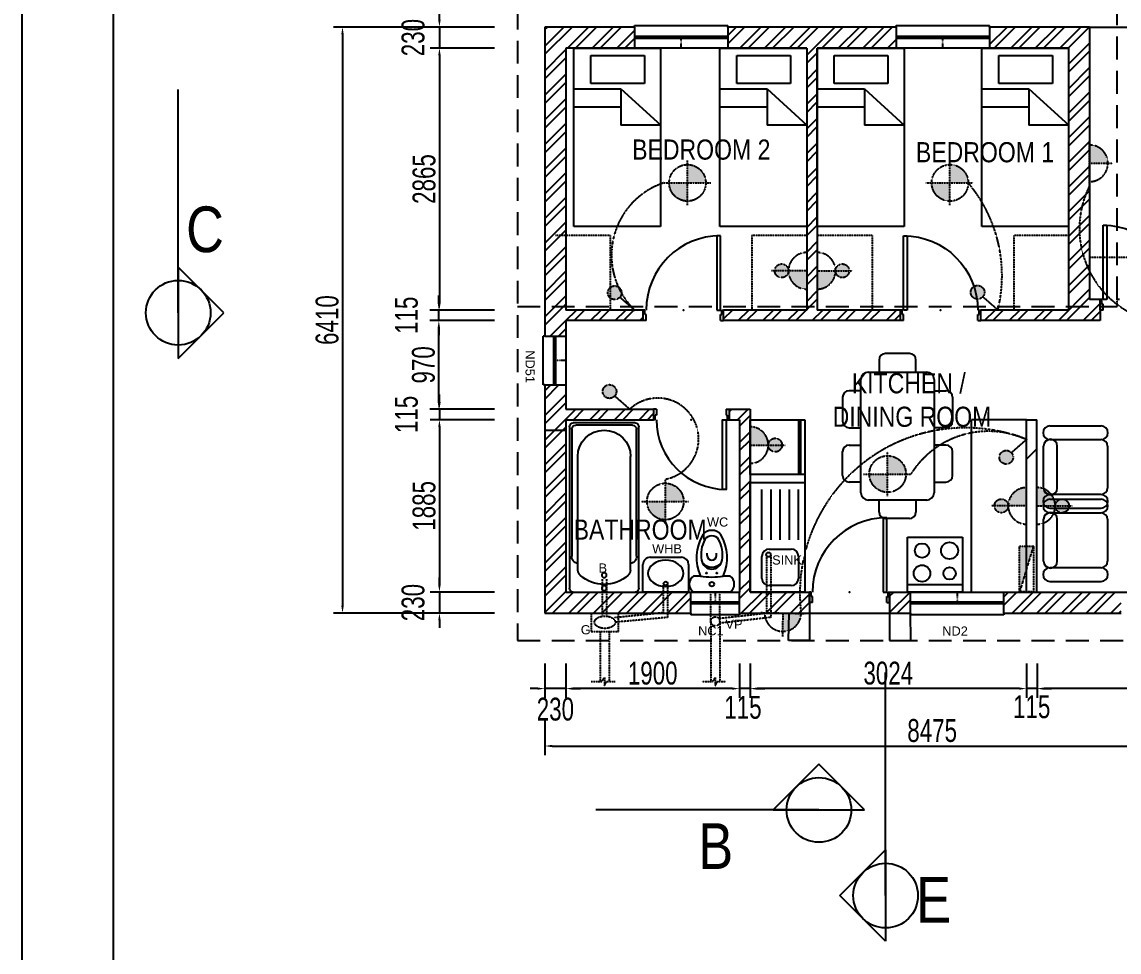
# Model space of a CAD drawing. Header units: millimetres. Extents: x 88 to 42088, y -979 to 29721.
# Drawn here: x 88 to 12091, y 12871 to 23045 of the extents above; entities that cross this region are included whole.
import ezdxf

# ---------------------------------------------------------------- set-up
doc = ezdxf.new("R2010")
doc.units = ezdxf.units.MM
doc.linetypes.add('DASHED', pattern=[0.75, 0.5, -0.25])
doc.linetypes.add('DOT', pattern=[0.25, 0, -0.25])
for name, color, linetype in [('1', 7, 'Continuous'), ('2', 1, 'Continuous'), ('3', 2, 'Continuous'), ('4', 1, 'Continuous'), ('5', 4, 'Continuous'), ('7', 6, 'Continuous'), ('DIMS', 5, 'Continuous'), ('DRAIN', 5, 'DASHED'), ('FURNITURE', 5, 'Continuous'), ('HATCH', 1, 'Continuous'), ('lighting', 4, 'DASHED'), ('OUTLINE', 4, 'Continuous'), ('TEXT', 5, 'Continuous'), ('WALL', 1, 'Continuous'), ('WALLS', 1, 'Continuous')]:
    doc.layers.add(name, color=color, linetype=linetype)
doc.layers.get('FURNITURE').off()
doc.styles.add('AERIAL1-25', font='arial.ttf', dxfattribs={"height": 50})
doc.styles.add('COMPACT', font='arial.ttf', dxfattribs={"width": 0.7})
doc.styles.add('ROMANS', font='romans', dxfattribs={"height": 120})
doc.dimstyles.new('AERIAL1-50', dxfattribs={"dimscale": 100, "dimtxt": 2.5, "dimasz": 0.8, "dimexe": 1, "dimexo": 2.5, "dimgap": 0.4, "dimtad": 1, "dimdec": 0, "dimzin": 0, "dimdsep": 46, "dimtxsty": 'COMPACT', "dimcen": 0.09, "dimadec": 0, "dimazin": 0, "dimtfac": 1, "dimtdec": 1, "dimtmove": 2, "dimatfit": 3, "dimfxl": 1, "dimtolj": 1, "dimtzin": 0, "dimarcsym": 0})

# ---------------------------------------------------------------- blocks, each defined once
blk = doc.blocks.new('*D25')
at = {"layer": 'DEFPOINTS', "color": 0, "transparency": 16777216}
for p in [(5382, 22989), (3595, 16579), (5382, 16579)]:
    blk.add_point(p, dxfattribs=at)
at = {"layer": 'DIMS', "color": 0, "lineweight": -2, "transparency": 16777216}
for p, q in [((5132, 22989), (3495, 22989)), ((3595, 22909), (3595, 16659)), ((5132, 16579), (3495, 16579))]:
    blk.add_line(p, q, dxfattribs=at)
at = {"layer": 'DIMS', "color": 0, "transparency": 16777216}
for points in [[(3582, 22909), (3609, 22909), (3595, 22989)], [(3582, 16659), (3609, 16659), (3595, 16579)]]:
    blk.add_solid(points, dxfattribs=at)
at = {"layer": 'DIMS', "color": 0, "transparency": 16777216, "insert": (3428, 19784), "char_height": 250, "attachment_point": 5, "rotation": 90, "style": 'COMPACT'}
blk.add_mtext('\\A1;6410', dxfattribs=at)
blk = doc.blocks.new('*D26')
at = {"layer": 'DEFPOINTS', "color": 0, "transparency": 16777216}
for p in [(5509, 22759), (4656, 19894), (5509, 19894)]:
    blk.add_point(p, dxfattribs=at)
at = {"layer": 'DIMS', "color": 0, "lineweight": -2, "transparency": 16777216}
for p, q in [((5259, 22759), (4556, 22759)), ((4656, 22679), (4656, 19974)), ((5259, 19894), (4556, 19894))]:
    blk.add_line(p, q, dxfattribs=at)
at = {"layer": 'DIMS', "color": 0, "transparency": 16777216}
for points in [[(4642, 22679), (4669, 22679), (4656, 22759)], [(4642, 19974), (4669, 19974), (4656, 19894)]]:
    blk.add_solid(points, dxfattribs=at)
at = {"layer": 'DIMS', "color": 0, "transparency": 16777216, "insert": (4488, 21327), "char_height": 250, "attachment_point": 5, "rotation": 90, "style": 'COMPACT'}
blk.add_mtext('\\A1;2865', dxfattribs=at)
blk = doc.blocks.new('813X115LHD')
for p, q in [((0, -115), (0, 0)), ((877, -115), (877, 0))]:
    blk.add_line(p, q)
at = {"layer": '3'}
for p, q in [((805, 813), (805, 0)), ((845, 813), (805, 813)), ((845, 0), (845, 813)), ((17, 0), (0, 0)), ((17, -50), (17, 0)), ((805, 0), (845, 0)), ((845, 0), (845, 22)), ((860, -50), (860, 0)), ((860, 0), (877, 0)), ((32, -115), (0, -115)), ((32, -50), (17, -50)), ((32, -115), (32, -50)), ((845, -115), (845, -50)), ((845, -50), (860, -50)), ((845, -115), (877, -115))]:
    blk.add_line(p, q, dxfattribs=at)
blk.add_arc((845, 0), 813, 90, 180, dxfattribs=at)
blk.add_point((438, 0), dxfattribs=at)
blk = doc.blocks.new('LC6TABLE')
at = {"layer": '7'}
for p, q in [((471, 602), (732, 602)), ((1327, 602), (1066, 602)), ((399, 400), (399, 530)), ((804, 530), (804, 400)), ((994, 530), (994, 400)), ((1399, 400), (1399, 530)), ((282, 400), (1522, 400)), ((202, -320), (202, 320)), ((1602, 320), (1602, -320)), ((0, -130), (0, 130)), ((72, 202), (202, 202)), ((1733, 202), (1602, 202)), ((1805, -130), (1805, 130)), ((202, -202), (72, -202)), ((1602, -202), (1733, -202)), ((1522, -400), (282, -400)), ((399, -400), (399, -530)), ((804, -530), (804, -400)), ((994, -530), (994, -400)), ((1399, -400), (1399, -530)), ((471, -602), (732, -602)), ((1327, -602), (1066, -602))]:
    blk.add_line(p, q, dxfattribs=at)
for centre, radius, start, end in [((471, 530), 72, 90, 180), ((732, 530), 72, 0, 90), ((1066, 530), 72, 90, 180), ((1327, 530), 72, 0, 90), ((282, 320), 80, 90, 180), ((1522, 320), 80, 0, 90), ((72, 130), 72, 90, 180), ((1733, 130), 72, 0, 90), ((72, -130), 72, 180, 270), ((1733, -130), 72, 270, 0), ((282, -320), 80, 180, 270), ((1522, -320), 80, 270, 0), ((471, -530), 72, 180, 270), ((732, -530), 72, 270, 0), ((1066, -530), 72, 180, 270), ((1327, -530), 72, 270, 0)]:
    blk.add_arc(centre, radius, start, end, dxfattribs=at)
blk = doc.blocks.new('*D29')
at = {"layer": 'DEFPOINTS', "color": 0, "transparency": 16777216}
for p in [(5809, 15655), (14284, 15655), (14284, 15125)]:
    blk.add_point(p, dxfattribs=at)
at = {"layer": 'DIMS', "color": 0, "lineweight": -2, "transparency": 16777216}
for p, q in [((5809, 15405), (5809, 15025)), ((14284, 15405), (14284, 15025)), ((5889, 15125), (14204, 15125))]:
    blk.add_line(p, q, dxfattribs=at)
at = {"layer": 'DIMS', "color": 0, "transparency": 16777216}
for points in [[(5889, 15138), (5889, 15112), (5809, 15125)], [(14204, 15138), (14204, 15112), (14284, 15125)]]:
    blk.add_solid(points, dxfattribs=at)
at = {"layer": 'DIMS', "color": 0, "transparency": 16777216, "insert": (10046, 15293), "char_height": 250, "attachment_point": 5, "style": 'COMPACT'}
blk.add_mtext('\\A1;8475', dxfattribs=at)
blk = doc.blocks.new('*D30')
at = {"layer": 'DEFPOINTS', "color": 0, "transparency": 16777216}
for p in [(8054, 16279), (11078, 16279), (8054, 15753)]:
    blk.add_point(p, dxfattribs=at)
at = {"layer": 'DIMS', "color": 0, "lineweight": -2, "transparency": 16777216}
for p, q in [((8054, 16029), (8054, 15653)), ((11078, 16029), (11078, 15653)), ((10998, 15753), (8134, 15753))]:
    blk.add_line(p, q, dxfattribs=at)
at = {"layer": 'DIMS', "color": 0, "transparency": 16777216}
for points in [[(8134, 15766), (8134, 15740), (8054, 15753)], [(10998, 15766), (10998, 15740), (11078, 15753)]]:
    blk.add_solid(points, dxfattribs=at)
at = {"layer": 'DIMS', "color": 0, "transparency": 16777216, "insert": (9566, 15921), "char_height": 250, "attachment_point": 5, "style": 'COMPACT'}
blk.add_mtext('\\A1;3024', dxfattribs=at)
blk = doc.blocks.new('*D31')
at = {"layer": 'DEFPOINTS', "color": 0, "transparency": 16777216}
for p in [(5809, 16279), (6039, 16279), (5809, 15753)]:
    blk.add_point(p, dxfattribs=at)
at = {"layer": 'DIMS', "color": 0, "lineweight": -2, "transparency": 16777216}
for p, q in [((5809, 16029), (5809, 15653)), ((6039, 16029), (6039, 15653)), ((5729, 15753), (5649, 15753)), ((6039, 15753), (5809, 15753)), ((6119, 15753), (6199, 15753))]:
    blk.add_line(p, q, dxfattribs=at)
at = {"layer": 'DIMS', "color": 0, "transparency": 16777216}
for points in [[(5729, 15766), (5729, 15740), (5809, 15753)], [(6119, 15766), (6119, 15740), (6039, 15753)]]:
    blk.add_solid(points, dxfattribs=at)
at = {"layer": 'DIMS', "color": 0, "transparency": 16777216, "insert": (5924, 15527), "char_height": 250, "attachment_point": 5, "style": 'COMPACT'}
blk.add_mtext('\\A1;230', dxfattribs=at)
blk = doc.blocks.new('*D32')
at = {"layer": 'DEFPOINTS', "color": 0, "transparency": 16777216}
for p in [(6039, 16279), (7939, 16279), (6039, 15753)]:
    blk.add_point(p, dxfattribs=at)
at = {"layer": 'DIMS', "color": 0, "lineweight": -2, "transparency": 16777216}
for p, q in [((6039, 16029), (6039, 15653)), ((7939, 16029), (7939, 15653)), ((7859, 15753), (6119, 15753))]:
    blk.add_line(p, q, dxfattribs=at)
at = {"layer": 'DIMS', "color": 0, "transparency": 16777216}
for points in [[(6119, 15766), (6119, 15740), (6039, 15753)], [(7859, 15766), (7859, 15740), (7939, 15753)]]:
    blk.add_solid(points, dxfattribs=at)
at = {"layer": 'DIMS', "color": 0, "transparency": 16777216, "insert": (6989, 15921), "char_height": 250, "attachment_point": 5, "style": 'COMPACT'}
blk.add_mtext('\\A1;1900', dxfattribs=at)
blk = doc.blocks.new('*D33')
at = {"layer": 'DEFPOINTS', "color": 0, "transparency": 16777216}
for p in [(7939, 16279), (8054, 16279), (7939, 15753)]:
    blk.add_point(p, dxfattribs=at)
at = {"layer": 'DIMS', "color": 0, "lineweight": -2, "transparency": 16777216}
for p, q in [((7939, 16029), (7939, 15653)), ((8054, 16029), (8054, 15653)), ((7859, 15753), (7779, 15753)), ((8054, 15753), (7939, 15753)), ((8134, 15753), (8214, 15753))]:
    blk.add_line(p, q, dxfattribs=at)
at = {"layer": 'DIMS', "color": 0, "transparency": 16777216}
for points in [[(7859, 15766), (7859, 15740), (7939, 15753)], [(8134, 15766), (8134, 15740), (8054, 15753)]]:
    blk.add_solid(points, dxfattribs=at)
at = {"layer": 'DIMS', "color": 0, "transparency": 16777216, "insert": (7976, 15547), "char_height": 250, "attachment_point": 5, "style": 'COMPACT'}
blk.add_mtext('\\A1;115', dxfattribs=at)
blk = doc.blocks.new('SAN-BTH2')
at = {"layer": '5'}
for p, q in [((-1808, 0), (-42, 0)), ((-1850, -718), (-1850, -42)), ((-1824, -691), (-1824, -68)), ((-1782, -26), (-394, -26)), ((-235, -91), (-1482, -91)), ((0, -42), (0, -718)), ((-235, -668), (-1482, -668)), ((-42, -760), (-1808, -760)), ((-394, -733), (-1782, -733))]:
    blk.add_line(p, q, dxfattribs=at)
for centre in [(-184, -380), (-43, -380)]:
    blk.add_circle(centre, 26.3, dxfattribs=at)
for centre, radius, start, end in [((-1808, -42), 42, 90, 180), ((-42, -42), 42, 0, 90), ((0, 0), 0.25, 360, 90), ((-1782, -68), 42, 90, 180), ((-1482, -380), 289, 90, 270), ((-383, -93), 68, 1.8396, 99.0881), ((-250, -185), 94.6, 45.3705, 81.4994), ((-477, -380), 394, 318.1897, 41.8103), ((-1808, -718), 42, 180, 270), ((-1782, -691), 42, 180, 270), ((-383, -666), 68, 260.9119, 358.1604), ((-250, -575), 94.6, 278.5006, 314.6295), ((-42, -718), 42, 270, 360)]:
    blk.add_arc(centre, radius, start, end, dxfattribs=at)
blk = doc.blocks.new('*D34')
at = {"layer": 'DEFPOINTS', "color": 0, "transparency": 16777216}
for p in [(5509, 18694), (4656, 16809), (5509, 16809)]:
    blk.add_point(p, dxfattribs=at)
at = {"layer": 'DIMS', "color": 0, "lineweight": -2, "transparency": 16777216}
for p, q in [((5259, 18694), (4556, 18694)), ((4656, 18614), (4656, 16889)), ((5259, 16809), (4556, 16809))]:
    blk.add_line(p, q, dxfattribs=at)
at = {"layer": 'DIMS', "color": 0, "transparency": 16777216}
for points in [[(4642, 18614), (4669, 18614), (4656, 18694)], [(4642, 16889), (4669, 16889), (4656, 16809)]]:
    blk.add_solid(points, dxfattribs=at)
at = {"layer": 'DIMS', "color": 0, "transparency": 16777216, "insert": (4488, 17752), "char_height": 250, "attachment_point": 5, "rotation": 90, "style": 'COMPACT'}
blk.add_mtext('\\A1;1885', dxfattribs=at)
blk = doc.blocks.new('*D35')
at = {"layer": 'DEFPOINTS', "color": 0, "transparency": 16777216}
for p in [(5509, 16809), (4656, 16579), (5509, 16579)]:
    blk.add_point(p, dxfattribs=at)
at = {"layer": 'DIMS', "color": 0, "lineweight": -2, "transparency": 16777216}
for p, q in [((4656, 16889), (4656, 16969)), ((5259, 16809), (4556, 16809)), ((4656, 16809), (4656, 16579)), ((5259, 16579), (4556, 16579)), ((4656, 16499), (4656, 16419))]:
    blk.add_line(p, q, dxfattribs=at)
at = {"layer": 'DIMS', "color": 0, "transparency": 16777216}
for points in [[(4642, 16889), (4669, 16889), (4656, 16809)], [(4642, 16499), (4669, 16499), (4656, 16579)]]:
    blk.add_solid(points, dxfattribs=at)
at = {"layer": 'DIMS', "color": 0, "transparency": 16777216, "insert": (4368, 16694), "char_height": 250, "attachment_point": 5, "rotation": 90, "style": 'COMPACT'}
blk.add_mtext('\\A1;230', dxfattribs=at)
blk = doc.blocks.new('*D36')
at = {"layer": 'DEFPOINTS', "color": 0, "transparency": 16777216}
for p in [(4649, 19894), (5509, 19894), (5509, 19779)]:
    blk.add_point(p, dxfattribs=at)
at = {"layer": 'DIMS', "color": 0, "lineweight": -2, "transparency": 16777216}
for p, q in [((4649, 19974), (4649, 20054)), ((5259, 19894), (4549, 19894)), ((4649, 19779), (4649, 19894)), ((5259, 19779), (4549, 19779)), ((4649, 19699), (4649, 19619))]:
    blk.add_line(p, q, dxfattribs=at)
at = {"layer": 'DIMS', "color": 0, "transparency": 16777216}
for points in [[(4636, 19974), (4662, 19974), (4649, 19894)], [(4636, 19699), (4662, 19699), (4649, 19779)]]:
    blk.add_solid(points, dxfattribs=at)
at = {"layer": 'DIMS', "color": 0, "transparency": 16777216, "insert": (4295, 19837), "char_height": 250, "attachment_point": 5, "rotation": 90, "style": 'COMPACT'}
blk.add_mtext('\\A1;115', dxfattribs=at)
blk = doc.blocks.new('*D37')
at = {"layer": 'DEFPOINTS', "color": 0, "transparency": 16777216}
for p in [(4649, 19779), (5509, 19779), (5509, 18809)]:
    blk.add_point(p, dxfattribs=at)
at = {"layer": 'DIMS', "color": 0, "lineweight": -2, "transparency": 16777216}
for p, q in [((5259, 19779), (4549, 19779)), ((4649, 18889), (4649, 19699)), ((5259, 18809), (4549, 18809))]:
    blk.add_line(p, q, dxfattribs=at)
at = {"layer": 'DIMS', "color": 0, "transparency": 16777216}
for points in [[(4636, 19699), (4662, 19699), (4649, 19779)], [(4636, 18889), (4662, 18889), (4649, 18809)]]:
    blk.add_solid(points, dxfattribs=at)
at = {"layer": 'DIMS', "color": 0, "transparency": 16777216, "insert": (4481, 19294), "char_height": 250, "attachment_point": 5, "rotation": 90, "style": 'COMPACT'}
blk.add_mtext('\\A1;970', dxfattribs=at)
blk = doc.blocks.new('*D38')
at = {"layer": 'DEFPOINTS', "color": 0, "transparency": 16777216}
for p in [(5509, 18809), (4656, 18694), (5509, 18694)]:
    blk.add_point(p, dxfattribs=at)
at = {"layer": 'DIMS', "color": 0, "lineweight": -2, "transparency": 16777216}
for p, q in [((4656, 18889), (4656, 18969)), ((5259, 18809), (4556, 18809)), ((4656, 18809), (4656, 18694)), ((5259, 18694), (4556, 18694)), ((4656, 18614), (4656, 18534))]:
    blk.add_line(p, q, dxfattribs=at)
at = {"layer": 'DIMS', "color": 0, "transparency": 16777216}
for points in [[(4642, 18889), (4669, 18889), (4656, 18809)], [(4642, 18614), (4669, 18614), (4656, 18694)]]:
    blk.add_solid(points, dxfattribs=at)
at = {"layer": 'DIMS', "color": 0, "transparency": 16777216, "insert": (4295, 18752), "char_height": 250, "attachment_point": 5, "rotation": 90, "style": 'COMPACT'}
blk.add_mtext('\\A1;115', dxfattribs=at)
blk = doc.blocks.new('762X115RHD')
for p, q in [((0, 0), (0, 115)), ((826, 0), (826, 115))]:
    blk.add_line(p, q)
at = {"layer": '3'}
for p, q in [((17, 115), (0, 115)), ((32, 0), (0, 0)), ((17, 115), (17, 65)), ((32, 65), (17, 65)), ((32, 0), (32, 65)), ((794, 0), (794, 65)), ((794, 65), (809, 65)), ((794, 0), (826, 0)), ((809, 115), (809, 65)), ((809, 115), (826, 115))]:
    blk.add_line(p, q, dxfattribs=at)
blk.add_lwpolyline([(32, 115), (32, 877), (72, 877), (72, 115)], close=True, dxfattribs=at)
blk.add_arc((32, 115), 762, 0, 90, dxfattribs=at)
blk.add_point((413, 115), dxfattribs=at)
blk = doc.blocks.new('ELLIPSE')
blk.add_circle((0.5, 0.5), 0.5)
blk = doc.blocks.new('SAN-WHB')
at = {"layer": '5'}
for p, q in [((-250, -300), (-250, 0)), ((-250, 0), (250, 0)), ((250, 0), (250, -300)), ((170, -380), (-170, -380))]:
    blk.add_line(p, q, dxfattribs=at)
blk.add_circle((1, -93), 20.8, dxfattribs=at)
for centre, start, end in [((-170, -300), 180, 270), ((170, -300), 270, 0)]:
    blk.add_arc(centre, 80, start, end, dxfattribs=at)
at = {"layer": '5', "xscale": 389.1183729797714, "yscale": -285.3534735184979, "zscale": 1000}
blk.add_blockref('ELLIPSE', (-194, -62), dxfattribs=at)
blk = doc.blocks.new('SAN-WC1')
at = {"layer": '5'}
for p, q in [((0, -200), (0, 200)), ((175, 125), (175, 200)), ((400, 50), (425, 50)), ((400, -50), (425, -50)), ((175, -200), (175, -125))]:
    blk.add_line(p, q, dxfattribs=at)
for centre, radius in [((86, 0), 25), ((208, 57), 5.5), ((208, -54), 5.5)]:
    blk.add_circle(centre, radius, dxfattribs=at)
for centre, radius, start, end in [((87, 140), 106, 34.4158, 145.5842), ((850, 0), 686, 169.5085, 190.4915), ((376, -317), 485, 59.1592, 114.4811), ((364, 0), 113, 98.1921, 261.8079), ((413, 0), 140, 129.7721, 230.2279), ((409, -222), 340, 60.8495, 100.4472), ((400, 0), 50, 90, 270), ((525, 0), 90.1, 303.6901, 56.3099), ((550, 0), 125, 306.8699, 53.1301), ((376, 317), 485, 245.5189, 300.8408), ((409, 222), 340, 259.5528, 299.1505), ((87, -140), 106, 214.4158, 325.5842)]:
    blk.add_arc(centre, radius, start, end, dxfattribs=at)
blk = doc.blocks.new('SAN-SNK')
at = {"layer": '5'}
for p, q in [((0, -600), (0, 0)), ((0, 0), (1200, 0)), ((1200, 0), (1200, -600)), ((70, -450), (70, -210)), ((150, -130), (390, -130)), ((470, -210), (470, -450)), ((570, -130), (1120, -130)), ((570, -230), (1120, -230)), ((570, -330), (1120, -330)), ((570, -430), (1120, -430)), ((1200, -600), (0, -600)), ((390, -530), (150, -530)), ((570, -530), (1120, -530))]:
    blk.add_line(p, q, dxfattribs=at)
blk.add_circle((409, -201), 25, dxfattribs=at)
for centre, start, end in [((150, -210), 90, 180), ((390, -210), 0, 90), ((150, -450), 180, 270), ((390, -450), 270, 0)]:
    blk.add_arc(centre, 80, start, end, dxfattribs=at)
blk = doc.blocks.new('*D39')
at = {"layer": 'DEFPOINTS', "color": 0, "transparency": 16777216}
for p in [(11078, 16279), (11193, 16279), (11078, 15753)]:
    blk.add_point(p, dxfattribs=at)
at = {"layer": 'DIMS', "color": 0, "lineweight": -2, "transparency": 16777216}
for p, q in [((11078, 16029), (11078, 15653)), ((11193, 16029), (11193, 15653)), ((10998, 15753), (10918, 15753)), ((11193, 15753), (11078, 15753)), ((11273, 15753), (11353, 15753))]:
    blk.add_line(p, q, dxfattribs=at)
at = {"layer": 'DIMS', "color": 0, "transparency": 16777216}
for points in [[(10998, 15766), (10998, 15740), (11078, 15753)], [(11273, 15766), (11273, 15740), (11193, 15753)]]:
    blk.add_solid(points, dxfattribs=at)
at = {"layer": 'DIMS', "color": 0, "transparency": 16777216, "insert": (11135, 15553), "char_height": 250, "attachment_point": 5, "style": 'COMPACT'}
blk.add_mtext('\\A1;115', dxfattribs=at)
blk = doc.blocks.new('*D40')
at = {"layer": 'DEFPOINTS', "color": 0, "transparency": 16777216}
for p in [(11193, 16279), (14054, 16279), (11193, 15753)]:
    blk.add_point(p, dxfattribs=at)
at = {"layer": 'DIMS', "color": 0, "lineweight": -2, "transparency": 16777216}
for p, q in [((11193, 16029), (11193, 15653)), ((14054, 16029), (14054, 15653)), ((13974, 15753), (11273, 15753))]:
    blk.add_line(p, q, dxfattribs=at)
at = {"layer": 'DIMS', "color": 0, "transparency": 16777216}
for points in [[(11273, 15766), (11273, 15740), (11193, 15753)], [(13974, 15766), (13974, 15740), (14054, 15753)]]:
    blk.add_solid(points, dxfattribs=at)
at = {"layer": 'DIMS', "color": 0, "transparency": 16777216, "insert": (12623, 15921), "char_height": 250, "attachment_point": 5, "style": 'COMPACT'}
blk.add_mtext('\\A1;2861', dxfattribs=at)
blk = doc.blocks.new('FUR-4')
at = {"layer": '7'}
for p, q in [((70, 450), (630, 450)), ((70, 300), (630, 300)), ((0, -230), (0, 230)), ((150, -230), (150, 230)), ((700, 230), (700, -230)), ((630, -300), (70, -300)), ((70, -450), (630, -450))]:
    blk.add_line(p, q, dxfattribs=at)
for centre, radius, start, end in [((70, 375), 75, 90, 270), ((630, 375), 75, 270, 90), ((75, 230), 75, 0, 180), ((70, 230), 70, 90, 180), ((630, 230), 70, 0, 90), ((75, -230), 75, 180, 360), ((70, -230), 70, 180, 270), ((630, -230), 70, 270, 0), ((70, -375), 75, 90, 270), ((630, -375), 75, 270, 90)]:
    blk.add_arc(centre, radius, start, end, dxfattribs=at)
blk = doc.blocks.new('FUR-1')
at = {"layer": '7'}
for p, q in [((-475, -1950), (-475, 0)), ((-475, 0), (475, 0)), ((475, 0), (475, -1950)), ((-289, -386), (-289, -81)), ((-289, -81), (297, -81)), ((297, -81), (297, -386)), ((-475, -444), (41, -444)), ((297, -386), (-289, -386)), ((41, -444), (476, -843)), ((41, -444), (41, -843)), ((-475, -644), (41, -644)), ((476, -843), (41, -843)), ((475, -1950), (-475, -1950))]:
    blk.add_line(p, q, dxfattribs=at)
blk = doc.blocks.new('*D49')
at = {"layer": 'DEFPOINTS', "color": 0, "transparency": 16777216}
for p in [(5509, 22989), (4656, 22759), (5509, 22759)]:
    blk.add_point(p, dxfattribs=at)
at = {"layer": 'DIMS', "color": 0, "lineweight": -2, "transparency": 16777216}
for p, q in [((4656, 23069), (4656, 23149)), ((5259, 22989), (4556, 22989)), ((4656, 22989), (4656, 22759)), ((5259, 22759), (4556, 22759)), ((4656, 22679), (4656, 22599))]:
    blk.add_line(p, q, dxfattribs=at)
at = {"layer": 'DIMS', "color": 0, "transparency": 16777216}
for points in [[(4642, 23069), (4669, 23069), (4656, 22989)], [(4642, 22679), (4669, 22679), (4656, 22759)]]:
    blk.add_solid(points, dxfattribs=at)
at = {"layer": 'DIMS', "color": 0, "transparency": 16777216, "insert": (4368, 22874), "char_height": 250, "attachment_point": 5, "rotation": 90, "style": 'COMPACT'}
blk.add_mtext('\\A1;230', dxfattribs=at)

msp = doc.modelspace()

# ---------------------------------------------------------------- hatches: boundary and pattern name
h = msp.add_hatch()
h.set_pattern_fill('ANSI32', color=256, scale=200)
h.paths.add_polyline_path([(11192.9, 18694.2), (11077.9, 18694.2), (11077.9, 16809.2), (11192.9, 16809.2)])
h = msp.add_hatch()
h.set_pattern_fill('ANSI32', color=256, scale=200)
h.paths.add_polyline_path([(8703.9, 16579.2), (8480.2, 16579.2), (8473.9, 16279.2), (8703.9, 16279.2)])
h = msp.add_hatch()
h.set_pattern_fill('ANSI32', color=256, scale=200)
h.paths.add_polyline_path([(9808.5, 16561.2), (9808.4, 16561.2), (9808.4, 16579.2), (9808.4, 16579.2), (9580.9, 16579.2), (9580.9, 16279.2), (9810.9, 16279.2)])
at = {"layer": 'HATCH'}
h = msp.add_hatch(dxfattribs=at)
h.set_pattern_fill('ANSI32', color=256, scale=20)
h.paths.add_polyline_path([(6038.9, 22759.2), (6787.9, 22759.2), (6787.9, 22989.2), (5808.9, 22989.2), (5808.9, 19607.2), (6038.9, 19607.2), (6038.9, 19779.2), (6885.9, 19779.2), (6885.9, 19894.2), (6038.9, 19894.2)])
h = msp.add_hatch(dxfattribs=at)
h.set_pattern_fill('ANSI32', color=256, scale=20)
h.paths.add_polyline_path([(8788.9, 22759.2), (9652.9, 22759.2), (9652.9, 22989.2), (7809.9, 22989.2), (7809.9, 22759.2), (8673.9, 22759.2), (8673.9, 21916.3), (8674.5, 21915.7), (8673.9, 21915.7), (8673.9, 20809.2), (8673.9, 19894.2), (7762.9, 19894.2), (7762.9, 19779.2), (9699.9, 19779.2), (9699.9, 19894.2), (8788.9, 19894.2)])
h = msp.add_hatch(dxfattribs=at)
h.set_pattern_fill('ANSI32', color=256, scale=20)
h.paths.add_polyline_path([(11883.9, 20009.2), (11768.9, 20009.2), (11768.9, 22989.2), (10674.9, 22989.2), (10674.9, 22759.2), (11538.9, 22759.2), (11538.9, 21916.3), (11539.5, 21915.7), (11538.9, 21915.7), (11538.9, 20809.2), (11538.9, 19894.2), (10576.9, 19894.2), (10576.9, 19779.2), (11883.9, 19779.2)])
h = msp.add_hatch(dxfattribs=at)
h.set_pattern_fill('ANSI32', color=256, scale=20)
h.paths.add_polyline_path([(6038.9, 19074.2), (5808.9, 19074.2), (5808.9, 18579.2), (6038.9, 18579.2), (6038.9, 18694.2), (6997.9, 18694.2), (6997.9, 18809.2), (6038.9, 18809.2)])
h = msp.add_hatch(dxfattribs=at)
h.set_pattern_fill('ANSI32', color=256, scale=20)
h.paths.add_polyline_path([(8703.9, 16809.2), (8053.9, 16809.2), (8053.9, 18009.2), (8053.9, 18809.2), (7823.9, 18809.2), (7823.9, 18694.2), (7938.9, 18694.2), (7938.9, 16809.2), (7938.9, 16579.2), (8703.9, 16579.2)])
h = msp.add_hatch(dxfattribs=at)
h.set_pattern_fill('ANSI32', color=256, scale=20)
h.paths.add_polyline_path([(7405.9, 16809.2), (6038.9, 16809.2), (6038.9, 18579.2), (5808.9, 18579.2), (5808.9, 16579.2), (7405.9, 16579.2)])
h = msp.add_hatch(dxfattribs=at)
h.set_pattern_fill('ANSI32', color=256, scale=20)
h.paths.add_polyline_path([(9808.4, 16809.2), (9778, 16809.2), (9580.9, 16809.2), (9580.9, 16579.2), (9808.4, 16579.2)])
h = msp.add_hatch(dxfattribs=at)
h.set_pattern_fill('ANSI32', color=256, scale=20)
h.paths.add_polyline_path([(12112.4, 16809.2), (10830.4, 16809.2), (10830.4, 16579.2), (12112.4, 16579.2)])
at = {"layer": 'lighting'}
for points in [[(11968.9, 21498.6, 0.4142136), (11768.9, 21698.6), (11768.9, 21498.6)], [(8399.6, 20247.6, 1), (8399.6, 20397.6, 1)], [(8473.9, 20323.1, 0.4142136), (8673.9, 20123.1), (8673.9, 20323.1)], [(8988.9, 20323.1, -0.4142136), (8788.9, 20123.1), (8788.9, 20323.1)], [(9063.2, 20247.6, -1), (9063.2, 20397.6, -1)], [(6648.5, 20083.8, 1), (6498.5, 20083.8, 1)], [(10618.9, 20088.5, 1), (10468.9, 20088.5, 1)], [(6592, 19003.5, 1), (6442, 19003.5, 1)], [(8253.9, 18416.7, 0.4142136), (8053.9, 18616.7), (8053.9, 18416.7)], [(8404.4, 18417.4, 1), (8254.4, 18417.4, 1)], [(10931.9, 18284.2, 1), (10781.9, 18284.2, 1)], [(11077.9, 17751.7), (11077.9, 17951.7, 0.4142136), (10877.9, 17751.7)], [(11192.9, 17751.7), (11192.9, 17951.7, -0.4142136), (11392.9, 17751.7)], [(10878.4, 17752.4, 1), (10728.4, 17752.4, 1)], [(11392.3, 17752.4, -1), (11542.3, 17752.4, -1)], [(11003.4, 16813), (11153.4, 17313), (11003.4, 17313)], [(8408.2, 16379.2, 0.4142136), (8612.4, 16575), (8412.4, 16579.2)]]:
    msp.add_hatch(color=256, dxfattribs=at).paths.add_polyline_path(points)
h = msp.add_hatch(color=256, dxfattribs=at)
h.paths.add_polyline_path([(7369.3, 21284.8), (7569.3, 21284.8, 0.4142136), (7369.3, 21484.8)])
h.paths.add_polyline_path([(7369.3, 21284.8), (7169.3, 21284.8, 0.4142136), (7369.3, 21084.8)])
h = msp.add_hatch(color=256, dxfattribs=at)
h.paths.add_polyline_path([(10241.1, 21284.8), (10441.1, 21284.8, 0.4142136), (10241.1, 21484.8)])
h.paths.add_polyline_path([(10241.1, 21284.8), (10041.1, 21284.8, 0.4142136), (10241.1, 21084.8)])
h = msp.add_hatch(color=256, dxfattribs=at)
h.paths.add_polyline_path([(9559, 18100), (9759, 18100, 0.4142136), (9559, 18300)])
h.paths.add_polyline_path([(9559, 18100), (9359, 18100, 0.4142136), (9559, 17900)])
h = msp.add_hatch(color=256, dxfattribs=at)
h.paths.add_polyline_path([(7127.1, 17799.5), (7327.1, 17799.5, 0.4142136), (7127.1, 17999.5)])
h.paths.add_polyline_path([(7127.1, 17799.5), (6927.1, 17799.5, 0.4142136), (7127.1, 17599.5)])

# ---------------------------------------------------------------- linework, layer by layer
at = {"color": 3, "linetype": 'Continuous'}
msp.add_line((1088.3, 1021.4), (1088.3, 28721.4), dxfattribs=at)
msp.add_lwpolyline([(1088.3, 28721.4), (35422.7, 28721.4), (35422.7, 1021.4), (1088.3, 1021.4)], close=True, dxfattribs=at)
at = {"layer": '2', "color": 2}
for p, q in [((6787.9, 23007.2), (7809.9, 23007.2)), ((6787.9, 22989.2), (6787.9, 23007.2)), ((7809.9, 22989.2), (7809.9, 23007.2)), ((9652.9, 23007.2), (10674.9, 23007.2)), ((9652.9, 22989.2), (9652.9, 23007.2)), ((10674.9, 22989.2), (10674.9, 23007.2)), ((6787.9, 22889.2), (7809.9, 22889.2)), ((6787.9, 22869.2), (7809.9, 22869.2)), ((9652.9, 22889.2), (10674.9, 22889.2)), ((9652.9, 22869.2), (10674.9, 22869.2)), ((7809.9, 22759.2), (6787.9, 22759.2)), ((7298.9, 22759.2), (7298.9, 22802.2)), ((10674.9, 22759.2), (9652.9, 22759.2)), ((10163.9, 22759.2), (10163.9, 22802.2)), ((5790.9, 19074.2), (5790.9, 19607.2)), ((5808.9, 19607.2), (5790.9, 19607.2)), ((5908.9, 19074.2), (5908.9, 19607.2)), ((5928.9, 19074.2), (5928.9, 19607.2)), ((6038.9, 19607.2), (6038.9, 19074.2)), ((6038.9, 19340.7), (5995.9, 19340.7)), ((5808.9, 19074.2), (5790.9, 19074.2)), ((7405.9, 16809.2), (7938.9, 16809.2)), ((7672.4, 16809.2), (7672.4, 16766.2)), ((9808.4, 16809.2), (10830.4, 16809.2)), ((10319.4, 16809.2), (10319.4, 16766.2)), ((7938.9, 16699.2), (7405.9, 16699.2)), ((10830.4, 16699.2), (9808.4, 16699.2)), ((7938.9, 16679.2), (7405.9, 16679.2)), ((7405.9, 16579.2), (7405.9, 16561.2)), ((7938.9, 16579.2), (7938.9, 16561.2)), ((10830.4, 16679.2), (9808.4, 16679.2)), ((9808.4, 16579.2), (9808.4, 16561.2)), ((10830.4, 16579.2), (10830.4, 16561.2)), ((7938.9, 16561.2), (7405.9, 16561.2)), ((10830.4, 16561.2), (9808.4, 16561.2))]:
    msp.add_line(p, q, dxfattribs=at)
at = {"layer": '2'}
for p, q in [((6787.9, 22989.2), (6787.9, 22759.2)), ((7809.9, 22989.2), (7809.9, 22759.2)), ((9652.9, 22989.2), (9652.9, 22759.2)), ((10674.9, 22989.2), (10674.9, 22759.2)), ((5808.9, 19607.2), (6038.9, 19607.2)), ((5808.9, 19074.2), (6038.9, 19074.2)), ((7405.9, 16579.2), (7405.9, 16809.2)), ((7938.9, 16579.2), (7938.9, 16809.2)), ((9808.4, 16579.2), (9808.4, 16809.2)), ((10830.4, 16579.2), (10830.4, 16809.2)), ((7938.9, 16579.2), (7933.6, 16579.2))]:
    msp.add_line(p, q, dxfattribs=at)
at = {"layer": '2', "linetype": 'DOT'}
for p, q in [((7298.9, 22759.2), (7298.9, 22869.2)), ((7298.9, 22759.2), (7298.9, 22869.2)), ((10163.9, 22759.2), (10163.9, 22869.2)), ((10163.9, 22759.2), (10163.9, 22869.2)), ((6038.9, 19340.7), (5928.9, 19340.7)), ((6038.9, 19340.7), (5928.9, 19340.7)), ((7672.4, 16809.2), (7672.4, 16699.2)), ((7672.4, 16809.2), (7672.4, 16699.2)), ((10319.4, 16809.2), (10319.4, 16699.2)), ((10319.4, 16809.2), (10319.4, 16699.2))]:
    msp.add_line(p, q, dxfattribs=at)
at = {"layer": '4'}
for p, q in [((8053.9, 18094.2), (8053.9, 18694.2)), ((10378, 16809.2), (9778, 16809.2))]:
    msp.add_line(p, q, dxfattribs=at)
at = {"layer": '5'}
for p, q in [((8053.9, 18694.2), (8653.9, 18694.2)), ((8583.9, 18694.2), (8583.9, 18094.2)), ((8603.9, 18694.2), (8603.9, 18094.2)), ((8653.9, 18694.2), (8653.9, 18094.2)), ((8653.9, 18694.2), (8653.9, 16809.2)), ((8653.9, 18094.2), (8053.9, 18094.2)), ((9778, 16809.2), (9778, 17409.2)), ((9778, 17409.2), (10378, 17409.2)), ((10378, 17409.2), (10378, 16809.2)), ((10378, 16889.2), (9778, 16889.2))]:
    msp.add_line(p, q, dxfattribs=at)
for centre, radius in [((9934.9, 17262.1), 79.2), ((10236.6, 17262.1), 92.4), ((9934.9, 17013.2), 90.5), ((10236.6, 17013.2), 67.9)]:
    msp.add_circle(centre, radius, dxfattribs=at)
at = {"layer": 'DEFPOINTS', "color": 2, "linetype": 'Continuous'}
msp.add_line((88.3, 29721.4), (88.3, -978.6), dxfattribs=at)
at = {"layer": 'DRAIN'}
for p, q in [((6523.9, 20709.2), (5923.9, 20709.2)), ((6523.9, 20709.2), (6523.9, 19894.2)), ((8073.9, 20709.2), (8073.9, 19894.2)), ((8673.9, 20709.2), (8073.9, 20709.2)), ((9388.9, 20709.2), (8788.9, 20709.2)), ((9388.9, 20709.2), (9388.9, 19894.2)), ((10938.9, 20709.2), (10938.9, 19894.2)), ((11538.9, 20709.2), (10938.9, 20709.2)), ((8232.8, 17210.4), (8232.8, 16576.7)), ((8282.8, 17210.4), (8282.8, 16532)), ((6434.1, 16951.8), (6434.1, 16544.1)), ((6484.1, 16951.8), (6484.1, 16545.8)), ((7102, 16902.6), (7102, 16579.2)), ((7152, 16902.6), (7152, 16531.8)), ((7623.9, 16487.9), (7623.9, 16809.2)), ((7723.9, 16487.9), (7723.9, 16809.2)), ((6315.4, 16579.2), (6315.4, 16379.2)), ((7102, 16582), (6573.8, 16529)), ((6615.4, 16379.2), (6615.4, 16579.2)), ((8232.8, 16576.7), (7713.6, 16518.3)), ((7152, 16531.8), (6578.4, 16479.2)), ((7623.9, 16487.9), (7623.9, 15832.2)), ((8282.8, 16532), (7720, 16468.7)), ((7723.9, 16487.9), (7723.9, 15832.2)), ((6315.4, 16379.2), (6615.4, 16379.2)), ((6412.6, 16379.2), (6412.6, 15832.2)), ((6512.6, 16379.2), (6512.6, 15832.2)), ((6433.7, 15832.2), (6461.1, 15873.9)), ((6461.1, 15873.9), (6461.1, 15786.1)), ((7646.3, 15832.2), (7673.7, 15873.9)), ((7673.7, 15873.9), (7673.7, 15786.1)), ((6314, 15832.2), (6433.7, 15832.2)), ((6461.1, 15786.1), (6485.3, 15832.2)), ((6485.3, 15832.2), (6577.5, 15832.2)), ((7526.6, 15832.2), (7646.3, 15832.2)), ((7673.7, 15786.1), (7697.9, 15832.2)), ((7697.9, 15832.2), (7790.1, 15832.2))]:
    msp.add_line(p, q, dxfattribs=at)
msp.add_circle((7673.9, 16487.9), 50, dxfattribs=at)
msp.add_ellipse((6465.4, 16479.2), major_axis=(-113, 0), ratio=0.597881, dxfattribs=at)
at = {"layer": 'lighting'}
for p, q in [((11768.9, 21255.4), (11768.9, 21743)), ((7369.3, 21041.6), (7369.3, 21529.2)), ((10241.1, 21041.6), (10241.1, 21529.2)), ((11768.9, 21498.6), (12023.3, 21498.6)), ((7103.7, 21284.8), (7623.8, 21284.8)), ((9975.5, 21284.8), (10495.6, 21284.8)), ((8673.9, 20566.3), (8673.9, 20078.7)), ((8788.9, 20566.3), (8788.9, 20078.7)), ((8673.9, 20323.1), (8289.2, 20323.1)), ((8788.9, 20323.1), (9173.5, 20323.1)), ((6794.4, 19889.5), (6629.4, 20033.7)), ((10764.9, 19894.2), (10599.8, 20038.5)), ((6738, 18809.2), (6572.9, 18953.5)), ((8053.9, 18173.5), (8053.9, 18661.1)), ((8053.9, 18416.7), (8438.5, 18416.7)), ((11077.9, 18477.2), (10912.8, 18332.9)), ((9559, 17856.8), (9559, 18344.4)), ((7127.1, 17556.3), (7127.1, 18043.9)), ((9293.4, 18100), (9813.4, 18100)), ((11077.9, 17508.5), (11077.9, 17996.1)), ((6861.5, 17799.5), (7381.5, 17799.5)), ((11077.9, 17751.7), (10693.2, 17751.7)), ((11192.9, 17751.7), (11577.5, 17751.7)), ((11152.9, 17312.3), (11002.9, 16812.3)), ((11002.9, 16812.3), (11002.9, 17312.3)), ((11002.9, 17312.3), (11152.9, 17312.3)), ((11152.9, 17312.3), (11152.9, 16812.3)), ((11152.9, 16812.3), (11002.9, 16812.3)), ((8169.3, 16584.3), (8656.8, 16574)), ((8412.4, 16579.2), (8407, 16324.8))]:
    msp.add_line(p, q, dxfattribs=at)
for centre, radius in [((7369.3, 21284.8), 200), ((10241.1, 21284.8), 200), ((8398.9, 20323.1), 75), ((9063.9, 20323.1), 75), ((6572.9, 20083.1), 75), ((10543.3, 20087.8), 75), ((6516.4, 19002.8), 75), ((8328.9, 18416.7), 75), ((9559, 18100), 200), ((10856.3, 18283.5), 75), ((7127.1, 17799.5), 200), ((10802.9, 17751.7), 75), ((11467.9, 17751.7), 75)]:
    msp.add_circle(centre, radius, dxfattribs=at)
for centre, radius, start, end in [((11768.9, 21498.6), 200, 270, 90), ((7372.7, 20491.9), 835.1, 108.29187, 226.17107), ((9231.4, 20270.2), 1578.9, 346.22253, 39.98594), ((12697.8, 20785.5), 1041, 153.16977, 284.83807), ((8673.9, 20323.1), 200, 90, 270), ((8788.9, 20323.1), 200, 270, 90), ((7044.3, 18483.4), 447.2, 280.66953, 133.23679), ((8053.9, 18416.7), 200, 270, 90), ((10408, 16796.5), 1809.3, 68.27013, 187.03179), ((10661.5, 17564.8), 1002.9, 65.47161, 147.74599), ((11077.9, 17751.7), 200, 90, 270), ((11192.9, 17751.7), 200, 270, 90), ((8412.4, 16579.2), 200, 178.79099, 358.79099)]:
    msp.add_arc(centre, radius, start, end, dxfattribs=at)
at = {"layer": 'OUTLINE', "linetype": 'DASHED'}
for p, q in [((12990.9, 20469.2), (11768.9, 20469.2)), ((12068.9, 19934.2), (12068.9, 20009.2))]:
    msp.add_line(p, q, dxfattribs=at)
at = {"layer": 'OUTLINE', "linetype": 'DASHED', "ltscale": 500}
msp.add_line((5508.9, 19934.2), (12068.9, 19934.2), dxfattribs=at)
msp.add_lwpolyline([(13220.9, 20009.2), (12068.9, 20009.2), (12068.9, 23589.2), (5508.9, 23589.2), (5508.9, 16279.2), (14583.9, 16279.2), (14583.9, 20009.2), (13220.9, 20009.2)], dxfattribs=at)
at = {"layer": 'TEXT'}
for p, q in [((1798.1, 19864.2), (1798.1, 22304.9)), ((1798.1, 20364.1), (1798.1, 19364.2)), ((2298, 19864.2), (1798.1, 20364.1)), ((1798.1, 19364.2), (2298, 19864.2)), ((9536.8, 13488.9), (9536.8, 15929.6)), ((8807.3, 14926), (8307.4, 14426)), ((9307.3, 14426), (8807.3, 14926)), ((8807.3, 14426), (6366.7, 14426)), ((8307.4, 14426), (9307.3, 14426)), ((9036.9, 13488.9), (9536.8, 13988.8)), ((9536.8, 13988.8), (9536.8, 12989)), ((9536.8, 12989), (9036.9, 13488.9))]:
    msp.add_line(p, q, dxfattribs=at)
for centre in [(1798.1, 19864.2), (8807.3, 14426), (9536.8, 13488.9)]:
    msp.add_circle(centre, 353.5, dxfattribs=at)
at = {"layer": 'WALL'}
for p, q in [((5808.9, 22989.2), (5808.9, 19607.2)), ((6787.9, 22989.2), (5808.9, 22989.2)), ((9652.9, 22989.2), (7809.9, 22989.2)), ((11768.9, 22989.2), (10674.9, 22989.2)), ((11768.9, 22989.2), (11768.9, 20009.2)), ((5808.9, 22759.2), (5808.9, 19779.2)), ((6038.9, 22759.2), (6038.9, 19894.2)), ((8673.9, 22759.2), (6038.9, 22759.2)), ((8673.9, 22759.2), (8673.9, 19894.2)), ((8788.9, 22759.2), (8788.9, 19894.2)), ((11538.9, 22759.2), (8788.9, 22759.2)), ((11538.9, 22759.2), (11538.9, 19894.2)), ((11883.9, 20009.2), (11768.9, 20009.2)), ((11883.9, 20009.2), (11883.9, 19779.2)), ((6885.9, 19894.2), (6038.9, 19894.2)), ((8673.9, 19894.2), (7762.9, 19894.2)), ((9699.9, 19894.2), (8788.9, 19894.2)), ((11538.9, 19894.2), (10576.9, 19894.2)), ((6885.9, 19779.2), (6038.9, 19779.2)), ((6038.9, 19779.2), (6038.9, 18809.2)), ((9699.9, 19779.2), (7762.9, 19779.2)), ((11883.9, 19779.2), (10576.9, 19779.2)), ((5808.9, 19074.2), (5808.9, 18579.2)), ((5808.9, 18902.2), (5808.9, 18809.2)), ((6038.9, 18809.2), (6997.9, 18809.2)), ((7823.9, 18809.2), (8053.9, 18809.2)), ((8053.9, 18809.2), (8053.9, 16809.2)), ((6038.9, 18694.2), (6997.9, 18694.2)), ((6038.9, 18694.2), (6038.9, 16809.2)), ((7823.9, 18694.2), (7938.9, 18694.2)), ((7938.9, 18694.2), (7938.9, 16809.2)), ((11077.9, 16809.2), (11077.9, 18694.2)), ((11077.9, 18694.2), (11192.9, 18694.2)), ((11192.9, 16809.2), (11192.9, 18694.2)), ((5808.9, 18579.2), (5808.9, 16579.2)), ((5808.9, 18579.2), (6038.9, 18579.2)), ((6038.9, 16809.2), (7938.9, 16809.2)), ((8053.9, 16809.2), (8703.9, 16809.2)), ((8703.9, 16809.2), (8703.9, 16579.2)), ((9580.9, 16809.2), (14053.9, 16809.2)), ((9580.9, 16809.2), (9580.9, 16579.2)), ((5808.9, 16579.2), (7405.9, 16579.2)), ((7933.6, 16579.2), (9808.4, 16579.2)), ((8473.9, 16279.2), (8480.2, 16577.8)), ((8703.9, 16579.2), (8703.9, 16279.2)), ((9580.9, 16579.2), (9580.9, 16279.2)), ((9810.9, 16279.2), (9808.4, 16579.2)), ((10830.4, 16579.2), (12112.4, 16579.2)), ((8703.9, 16279.2), (8473.9, 16279.2)), ((9580.9, 16279.2), (9810.9, 16279.2))]:
    msp.add_line(p, q, dxfattribs=at)
at = {"layer": 'WALL', "color": 2}
for p, q in [((11768.9, 22989.2), (14283.9, 22989.2)), ((10477.9, 16809.2), (10477.9, 18694.2)), ((11077.9, 18694.2), (10477.9, 18694.2))]:
    msp.add_line(p, q, dxfattribs=at)

# ---------------------------------------------------------------- block references
at = {"layer": '1'}
for p in [(6600.3, 22759.2), (8198.9, 22759.2), (9263.9, 22759.2), (11063.9, 22759.2)]:
    msp.add_blockref('FUR-1', p, dxfattribs=at)
at = {"layer": '1', "xscale": -1, "rotation": 90}
msp.add_blockref('SAN-BTH2', (6078, 16809.2), dxfattribs=at)
at = {"layer": '1'}
for name, p, rotation in [('SAN-WC1', (7635.4, 16809.2), 90), ('SAN-WHB', (7132, 16809.2), 180)]:
    msp.add_blockref(name, p, dxfattribs=dict(at, rotation=rotation))
at = {"layer": '2'}
for p in [(11264.4, 18176.5), (11264.4, 17375.5)]:
    msp.add_blockref('FUR-4', p, dxfattribs=at)
at = {"layer": '2', "rotation": 90}
msp.add_blockref('SAN-SNK', (8053.9, 16809.2), dxfattribs=at)
at = {"layer": 'FURNITURE', "rotation": 90}
msp.add_blockref('LC6TABLE', (9667.1, 17612.8), dxfattribs=at)
at = {"layer": 'WALL', "rotation": 180}
msp.add_blockref('762X115RHD', (7823.9, 18809.2), dxfattribs=at)
at = {"layer": 'WALLS', "xscale": -1}
for p in [(12760.9, 20009.2), (10576.9, 19894.2)]:
    msp.add_blockref('813X115LHD', p, dxfattribs=at)
at = {"layer": 'WALLS'}
for p in [(6885.9, 19894.2), (8703.9, 16809.2)]:
    msp.add_blockref('813X115LHD', p, dxfattribs=at)

# ---------------------------------------------------------------- texts
at = {"layer": 'DIMS', "style": 'AERIAL1-25'}
for s, p in [('WC', (7582.6, 17525.2)), ('WHB', (6982.7, 17232.1)), ('SINK', (8295.5, 17110.1)), ('B', (6396.3, 17022.3)), ('G', (6202, 16347)), ('VP', (7784.8, 16407.8))]:
    msp.add_text(s, height=100, dxfattribs=at).set_placement(p)
at = {"layer": 'DIMS', "insert": (5697.3, 19453.3), "char_height": 100, "width": 1878, "attachment_point": 1, "rotation": 270, "style": 'AERIAL1-25'}
msp.add_mtext('ND51', dxfattribs=at)
at = {"layer": 'DIMS', "char_height": 100, "width": 1878, "attachment_point": 1, "style": 'AERIAL1-25'}
for s, insert in [('NC1', (7485.4, 16435.7)), ('ND2', (10156.8, 16432.7))]:
    msp.add_mtext(s, dxfattribs=dict(at, insert=insert))
at = {"layer": 'TEXT', "char_height": 500, "width": 13639, "style": 'ROMANS'}
for s, insert, attachment_point in [('\\fArial Narrow|b0|i0|c0|p34;C', (1884.3, 21026.8), 1), ('\\fArial Narrow|b0|i0|c0|p34;B', (7487.6, 14280.4), 1), ('\\fArial Narrow|b0|i0|c0|p34;E', (10253, 13193.7), 9)]:
    msp.add_mtext(s, dxfattribs=dict(at, insert=insert, attachment_point=attachment_point))
at = {"layer": 'WALLS', "char_height": 220, "width": 13639, "attachment_point": 1, "style": 'ROMANS'}
for s, insert in [('\\fArial Narrow|b0|i0|c0|p34;BEDROOM 2', (6764.2, 21759.4)), ('{\\fArial Narrow|b0|i0|c0|p34;BEDROOM 1}', (9868.3, 21730.3)), ('\\fArial Narrow|b0|i0|c0|p34;   KITCHEN / \\PDINING ROOM', (8957.2, 19203.2)), ('\\fArial Narrow|b0|i0|c0|p34;BATHROOM', (6123.6, 17602))]:
    msp.add_mtext(s, dxfattribs=dict(at, insert=insert))

# ---------------------------------------------------------------- dimensions: what is measured, and where the dimension line sits
at = {"layer": 'DIMS'}
for base, p1, p2, angle, picture, middle in [((4655.7, 22759.2), (5508.9, 22989.2), (5508.9, 22759.2), 270, '*D49', (4368, 22874.2)), ((3595.3, 16579.2), (5381.7, 22989.2), (5381.7, 16579.2), 270, '*D25', (3427.6, 19784.2)), ((4655.7, 19894.2), (5508.9, 22759.2), (5508.9, 19894.2), 270, '*D26', (4488.1, 21326.7)), ((4649, 19779.2), (5508.9, 18809.2), (5508.9, 19779.2), 90, '*D37', (4481.4, 19294.2)), ((4655.7, 16809.2), (5508.9, 18694.2), (5508.9, 16809.2), 270, '*D34', (4488.1, 17751.7)), ((4655.7, 16579.2), (5508.9, 16809.2), (5508.9, 16579.2), 270, '*D35', (4368, 16694.2)), ((6038.9, 15753), (7938.9, 16279.2), (6038.9, 16279.2), 0, '*D32', (6988.9, 15920.6)), ((8053.9, 15753), (11077.9, 16279.2), (8053.9, 16279.2), 0, '*D30', (9565.9, 15920.7)), ((11192.9, 15753), (14053.9, 16279.2), (11192.9, 16279.2), 0, '*D40', (12623.4, 15920.6)), ((14283.9, 15124.9), (5808.9, 15654.7), (14283.9, 15654.7), 0, '*D29', (10046.4, 15292.6))]:
    dim = msp.add_linear_dim(base=base, p1=p1, p2=p2, angle=angle, dimstyle='AERIAL1-50', dxfattribs=at)
    dim.commit()
    dim.dimension.update_dxf_attribs({"geometry": picture, "text_midpoint": middle})
for base, p1, p2, angle, picture, middle in [((4649, 19894.2), (5508.9, 19779.2), (5508.9, 19894.2), 90, '*D36', (4294.6, 19836.7)), ((4655.7, 18694.2), (5508.9, 18809.2), (5508.9, 18694.2), 270, '*D38', (4294.6, 18751.7)), ((5808.9, 15753), (6038.9, 16279.2), (5808.9, 16279.2), 0, '*D31', (5923.9, 15526.9)), ((7938.9, 15753), (8053.9, 16279.2), (7938.9, 16279.2), 0, '*D33', (7976.2, 15547.5)), ((11077.9, 15753), (11192.9, 16279.2), (11077.9, 16279.2), 0, '*D39', (11135.4, 15553))]:
    dim = msp.add_linear_dim(base=base, p1=p1, p2=p2, angle=angle, dimstyle='AERIAL1-50', dxfattribs=at)
    dim.commit()
    dim.dimension.update_dxf_attribs({"geometry": picture, "text_midpoint": middle, "dimtype": 160})

doc.saveas('drawing.dxf')
